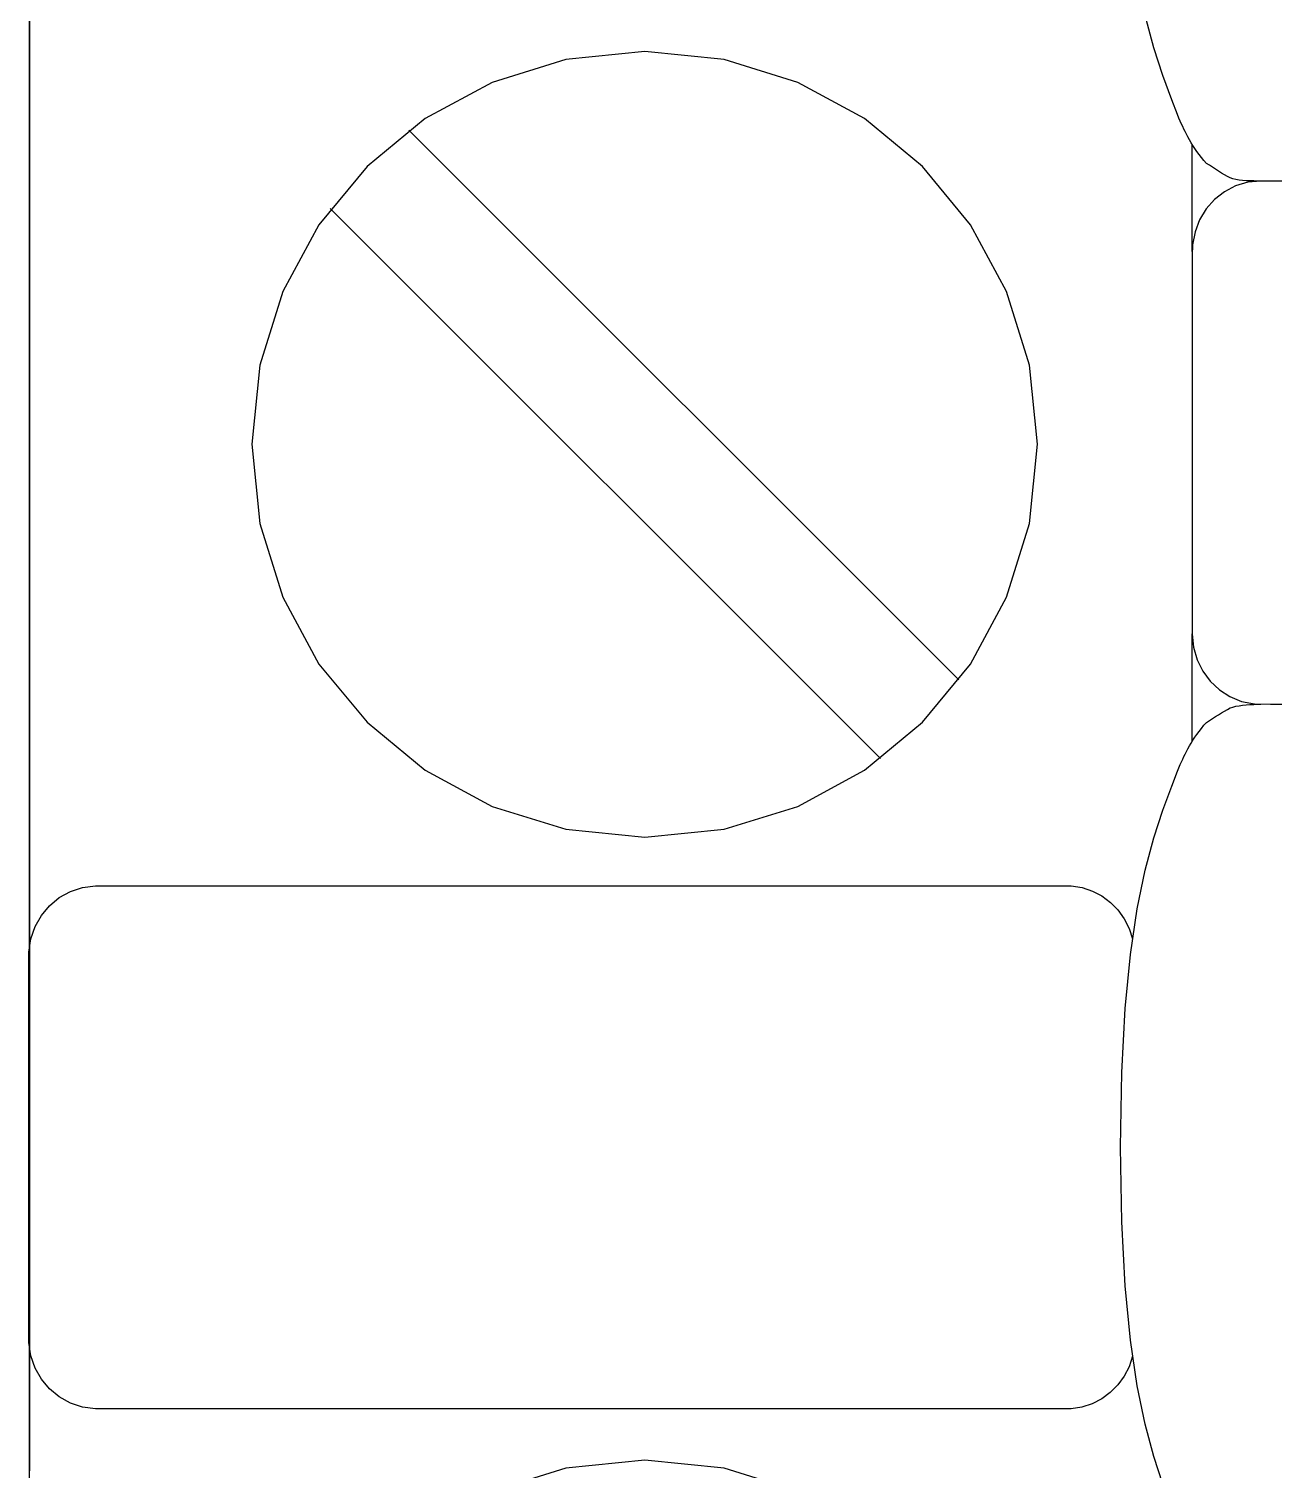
# Model space of a CAD drawing. Extents: x 1 to 47.7, y 0.2 to 35.
# Drawn here: x 36.708 to 37.238, y 12.398 to 13.012 of the extents above; entities that cross this region are included whole.
import ezdxf

# ---------------------------------------------------------------- set-up
doc = ezdxf.new("R2010")
doc.units = 0
doc.header["$MEASUREMENT"] = 0
for name, color, linetype in [('7_1__EMPTY_IO_BOARD_POSITI', 7, 'CONTINUOUS'), ('7_2___8__INDEPENDENT_INPUT', 7, 'CONTINUOUS'), ('7_3___8__OPTOISO_INDEPENDE', 7, 'CONTINUOUS'), ('7_4___24__OPTOISO_INDEPEND', 7, 'CONTINUOUS'), ('7_5___8__INDEPENDENT_INPUT', 7, 'CONTINUOUS'), ('7_6____8__INDEPENDENT_INPU', 7, 'CONTINUOUS'), ('7_7____8__OPTOISO_INDEPEND', 7, 'CONTINUOUS'), ('7_8____8__OPTOISO_INDEPEND', 7, 'CONTINUOUS')]:
    doc.layers.add(name, color=color, linetype=linetype)

msp = doc.modelspace()

# ---------------------------------------------------------------- linework, layer by layer
at = {"layer": '7_1__EMPTY_IO_BOARD_POSITI'}
msp.add_lwpolyline([(36.70819, 12.39747), (36.70819, 12.47495), (36.70819, 12.54958), (36.70819, 12.62121), (36.70819, 12.68969), (36.70819, 12.75486), (36.70819, 12.81657), (36.70819, 12.87467), (36.70819, 12.929), (36.70819, 12.97941), (36.70819, 13.02575)], dxfattribs=at)
at = {"layer": '7_2___8__INDEPENDENT_INPUT'}
for points in [[(36.70795, 13.02138), (36.70795, 12.98967), (36.70795, 12.95585), (36.70795, 12.91997), (36.70795, 12.88209), (36.70795, 12.84225), (36.70795, 12.75696), (36.70795, 12.66455), (36.70795, 12.56546), (36.70795, 12.46013), (36.70795, 12.34901)], [(37.23243, 12.94682), (37.23094, 12.94683), (37.22937, 12.94685), (37.22776, 12.9469), (37.22617, 12.94698), (37.22461, 12.9471), (37.22312, 12.94727), (37.22175, 12.9475), (37.22052, 12.94779), (37.21938, 12.94821), (37.21814, 12.94881), (37.21688, 12.94949), (37.21562, 12.95025), (37.21435, 12.95106), (37.21308, 12.95189), (37.21181, 12.95274), (37.21055, 12.95357), (37.2093, 12.95436), (37.20815, 12.95559), (37.20708, 12.9569), (37.20609, 12.95818), (37.20516, 12.95944), (37.20429, 12.96068), (37.20348, 12.96191), (37.20273, 12.96314), (37.20202, 12.96437), (37.20135, 12.96561), (37.20074, 12.96678), (37.20018, 12.96787), (37.19965, 12.96893), (37.19914, 12.96999), (37.19863, 12.9711), (37.1981, 12.9723), (37.19754, 12.97362), (37.19692, 12.97512), (37.19444, 12.98144), (37.19063, 12.99172), (37.18681, 13.00351), (37.18315, 13.01733)], [(37.1038, 12.7343), (36.86953, 12.96856)], [(37.20319, 12.91683), (37.20319, 12.96238)], [(37.24813, 12.94682), (37.23243, 12.94682), (37.22687, 12.94628), (37.22167, 12.94472), (37.21691, 12.94225), (37.2127, 12.93897), (37.20915, 12.93498), (37.20633, 12.93037), (37.20436, 12.92525), (37.20333, 12.91972), (37.20319, 12.91521), (37.20319, 12.90341), (37.20319, 12.88285), (37.20319, 12.85673), (37.20319, 12.82823), (37.20319, 12.80052), (37.20319, 12.77678), (37.20319, 12.76021), (37.20319, 12.75398), (37.20372, 12.74828), (37.20523, 12.74294), (37.20764, 12.73806), (37.21084, 12.73374), (37.21473, 12.73009), (37.21923, 12.7272), (37.22422, 12.72517), (37.22962, 12.72411), (37.23653, 12.72397), (37.26625, 12.72397)], [(37.07038, 12.70088), (36.83611, 12.93514)], [(37.20319, 12.70843), (37.20319, 12.75398)], [(37.19063, 12.39172), (37.18681, 12.40351), (37.18315, 12.41733), (37.17979, 12.4337), (37.1769, 12.45316), (37.17464, 12.47623), (37.17317, 12.50343), (37.17265, 12.5353), (37.17317, 12.56715), (37.17464, 12.59435), (37.1769, 12.61742), (37.17979, 12.63688), (37.18315, 12.65325), (37.18681, 12.66707), (37.19063, 12.67886), (37.19444, 12.68914), (37.19692, 12.69546), (37.19754, 12.69695), (37.1981, 12.69828), (37.19863, 12.69948), (37.19914, 12.70059), (37.19965, 12.70165), (37.20018, 12.70271), (37.20074, 12.7038), (37.20135, 12.70497), (37.20202, 12.70621), (37.20273, 12.70744), (37.20348, 12.70867), (37.20429, 12.7099), (37.20516, 12.71114), (37.20609, 12.7124), (37.20708, 12.71368), (37.20815, 12.71499), (37.2093, 12.71622), (37.21055, 12.71701), (37.21181, 12.71784), (37.21308, 12.71868), (37.21435, 12.71952), (37.21562, 12.72033), (37.21688, 12.72109), (37.21814, 12.72177), (37.21938, 12.72237), (37.22052, 12.72279), (37.22175, 12.7231), (37.22312, 12.72336), (37.22461, 12.72356), (37.22617, 12.72372), (37.22776, 12.72384), (37.22937, 12.72392), (37.23094, 12.72396), (37.23243, 12.72397)], [(37.17777, 12.44623), (37.17627, 12.4418), (37.17415, 12.43771), (37.17147, 12.43402), (37.16827, 12.43081), (37.16463, 12.42813), (37.1606, 12.42604), (37.15623, 12.42461), (37.15159, 12.42389), (37.1441, 12.42382), (37.11187, 12.42382), (37.05778, 12.42382), (36.99011, 12.42382), (36.91712, 12.42382), (36.84709, 12.42382), (36.78828, 12.42382), (36.74895, 12.42382), (36.7362, 12.42383), (36.73064, 12.42453), (36.72545, 12.42625), (36.72074, 12.42889), (36.71661, 12.43233), (36.71315, 12.43648), (36.71046, 12.44124), (36.70866, 12.44649), (36.70782, 12.45215), (36.70778, 12.45713), (36.70778, 12.47129), (36.70778, 12.49361), (36.70778, 12.52082), (36.70778, 12.54967), (36.70778, 12.57688), (36.70778, 12.5992), (36.70778, 12.61336), (36.70782, 12.61835), (36.70866, 12.624), (36.71046, 12.62925), (36.71315, 12.634), (36.71661, 12.63815), (36.72074, 12.6416), (36.72545, 12.64423), (36.73064, 12.64595), (36.7362, 12.64665), (36.74895, 12.64666), (36.78828, 12.64666), (36.84709, 12.64666), (36.91712, 12.64666), (36.99011, 12.64666), (37.05778, 12.64666), (37.11187, 12.64666), (37.1441, 12.64666), (37.15161, 12.64659), (37.15627, 12.64586), (37.16065, 12.64441), (37.16469, 12.6423), (37.16834, 12.63959), (37.17152, 12.63634), (37.1742, 12.63262), (37.1763, 12.62849), (37.17777, 12.62401)], [(37.0352, 12.38883), (37.00383, 12.39858), (36.97015, 12.40198), (36.93644, 12.39858), (36.90503, 12.38883)]]:
    msp.add_lwpolyline(points, dxfattribs=at)
msp.add_lwpolyline([(36.97015, 12.66729), (37.00383, 12.67069), (37.0352, 12.68045), (37.06358, 12.69588), (37.0883, 12.71632), (37.1087, 12.74109), (37.1241, 12.76954), (37.13383, 12.80097), (37.13722, 12.83472), (37.13383, 12.86842), (37.1241, 12.89981), (37.1087, 12.92822), (37.0883, 12.95298), (37.06358, 12.97341), (37.0352, 12.98883), (37.00383, 12.99858), (36.97015, 13.00198), (36.93644, 12.99858), (36.90503, 12.98883), (36.87658, 12.97341), (36.85179, 12.95298), (36.83133, 12.92822), (36.81587, 12.89981), (36.8061, 12.86842), (36.80269, 12.83472), (36.8061, 12.80097), (36.81587, 12.76954), (36.83133, 12.74109), (36.85179, 12.71632), (36.87658, 12.69588), (36.90503, 12.68045), (36.93644, 12.67069)], close=True, dxfattribs=at)
at = {"layer": '7_3___8__OPTOISO_INDEPENDE'}
for points in [[(36.70795, 13.02138), (36.70795, 12.98967), (36.70795, 12.95585), (36.70795, 12.91997), (36.70795, 12.88209), (36.70795, 12.84225), (36.70795, 12.75696), (36.70795, 12.66455), (36.70795, 12.56546), (36.70795, 12.46013), (36.70795, 12.34901)], [(37.23243, 12.94682), (37.23094, 12.94683), (37.22937, 12.94685), (37.22776, 12.9469), (37.22617, 12.94698), (37.22461, 12.9471), (37.22312, 12.94727), (37.22175, 12.9475), (37.22052, 12.94779), (37.21938, 12.94821), (37.21814, 12.94881), (37.21688, 12.94949), (37.21562, 12.95025), (37.21435, 12.95106), (37.21308, 12.95189), (37.21181, 12.95274), (37.21055, 12.95357), (37.2093, 12.95436), (37.20815, 12.95559), (37.20708, 12.9569), (37.20609, 12.95818), (37.20516, 12.95944), (37.20429, 12.96068), (37.20348, 12.96191), (37.20273, 12.96314), (37.20202, 12.96437), (37.20135, 12.96561), (37.20074, 12.96678), (37.20018, 12.96787), (37.19965, 12.96893), (37.19914, 12.96999), (37.19863, 12.9711), (37.1981, 12.9723), (37.19754, 12.97362), (37.19692, 12.97512), (37.19444, 12.98144), (37.19063, 12.99172), (37.18681, 13.00351), (37.18315, 13.01733)], [(37.1038, 12.7343), (36.86953, 12.96856)], [(37.20319, 12.91683), (37.20319, 12.96238)], [(37.24813, 12.94682), (37.23243, 12.94682), (37.22687, 12.94628), (37.22167, 12.94472), (37.21691, 12.94225), (37.2127, 12.93897), (37.20915, 12.93498), (37.20633, 12.93037), (37.20436, 12.92525), (37.20333, 12.91972), (37.20319, 12.91521), (37.20319, 12.90341), (37.20319, 12.88285), (37.20319, 12.85673), (37.20319, 12.82823), (37.20319, 12.80052), (37.20319, 12.77678), (37.20319, 12.76021), (37.20319, 12.75398), (37.20372, 12.74828), (37.20523, 12.74294), (37.20764, 12.73806), (37.21084, 12.73374), (37.21473, 12.73009), (37.21923, 12.7272), (37.22422, 12.72517), (37.22962, 12.72411), (37.23653, 12.72397), (37.26625, 12.72397)], [(37.07038, 12.70088), (36.83611, 12.93514)], [(37.20319, 12.70843), (37.20319, 12.75398)], [(37.19063, 12.39172), (37.18681, 12.40351), (37.18315, 12.41733), (37.17979, 12.4337), (37.1769, 12.45316), (37.17464, 12.47623), (37.17317, 12.50343), (37.17265, 12.5353), (37.17317, 12.56715), (37.17464, 12.59435), (37.1769, 12.61742), (37.17979, 12.63688), (37.18315, 12.65325), (37.18681, 12.66707), (37.19063, 12.67886), (37.19444, 12.68914), (37.19692, 12.69546), (37.19754, 12.69695), (37.1981, 12.69828), (37.19863, 12.69948), (37.19914, 12.70059), (37.19965, 12.70165), (37.20018, 12.70271), (37.20074, 12.7038), (37.20135, 12.70497), (37.20202, 12.70621), (37.20273, 12.70744), (37.20348, 12.70867), (37.20429, 12.7099), (37.20516, 12.71114), (37.20609, 12.7124), (37.20708, 12.71368), (37.20815, 12.71499), (37.2093, 12.71622), (37.21055, 12.71701), (37.21181, 12.71784), (37.21308, 12.71868), (37.21435, 12.71952), (37.21562, 12.72033), (37.21688, 12.72109), (37.21814, 12.72177), (37.21938, 12.72237), (37.22052, 12.72279), (37.22175, 12.7231), (37.22312, 12.72336), (37.22461, 12.72356), (37.22617, 12.72372), (37.22776, 12.72384), (37.22937, 12.72392), (37.23094, 12.72396), (37.23243, 12.72397)], [(37.17777, 12.44623), (37.17627, 12.4418), (37.17415, 12.43771), (37.17147, 12.43402), (37.16827, 12.43081), (37.16463, 12.42813), (37.1606, 12.42604), (37.15623, 12.42461), (37.15159, 12.42389), (37.1441, 12.42382), (37.11187, 12.42382), (37.05778, 12.42382), (36.99011, 12.42382), (36.91712, 12.42382), (36.84709, 12.42382), (36.78828, 12.42382), (36.74895, 12.42382), (36.7362, 12.42383), (36.73064, 12.42453), (36.72545, 12.42625), (36.72074, 12.42889), (36.71661, 12.43233), (36.71315, 12.43648), (36.71046, 12.44124), (36.70866, 12.44649), (36.70782, 12.45215), (36.70778, 12.45713), (36.70778, 12.47129), (36.70778, 12.49361), (36.70778, 12.52082), (36.70778, 12.54967), (36.70778, 12.57688), (36.70778, 12.5992), (36.70778, 12.61336), (36.70782, 12.61835), (36.70866, 12.624), (36.71046, 12.62925), (36.71315, 12.634), (36.71661, 12.63815), (36.72074, 12.6416), (36.72545, 12.64423), (36.73064, 12.64595), (36.7362, 12.64665), (36.74895, 12.64666), (36.78828, 12.64666), (36.84709, 12.64666), (36.91712, 12.64666), (36.99011, 12.64666), (37.05778, 12.64666), (37.11187, 12.64666), (37.1441, 12.64666), (37.15161, 12.64659), (37.15627, 12.64586), (37.16065, 12.64441), (37.16469, 12.6423), (37.16834, 12.63959), (37.17152, 12.63634), (37.1742, 12.63262), (37.1763, 12.62849), (37.17777, 12.62401)], [(37.0352, 12.38883), (37.00383, 12.39858), (36.97015, 12.40198), (36.93644, 12.39858), (36.90503, 12.38883)]]:
    msp.add_lwpolyline(points, dxfattribs=at)
msp.add_lwpolyline([(36.97015, 12.66729), (37.00383, 12.67069), (37.0352, 12.68045), (37.06358, 12.69588), (37.0883, 12.71632), (37.1087, 12.74109), (37.1241, 12.76954), (37.13383, 12.80097), (37.13722, 12.83472), (37.13383, 12.86842), (37.1241, 12.89981), (37.1087, 12.92822), (37.0883, 12.95298), (37.06358, 12.97341), (37.0352, 12.98883), (37.00383, 12.99858), (36.97015, 13.00198), (36.93644, 12.99858), (36.90503, 12.98883), (36.87658, 12.97341), (36.85179, 12.95298), (36.83133, 12.92822), (36.81587, 12.89981), (36.8061, 12.86842), (36.80269, 12.83472), (36.8061, 12.80097), (36.81587, 12.76954), (36.83133, 12.74109), (36.85179, 12.71632), (36.87658, 12.69588), (36.90503, 12.68045), (36.93644, 12.67069)], close=True, dxfattribs=at)
at = {"layer": '7_4___24__OPTOISO_INDEPEND'}
for points in [[(36.70795, 13.02138), (36.70795, 12.98967), (36.70795, 12.95585), (36.70795, 12.91997), (36.70795, 12.88209), (36.70795, 12.84225), (36.70795, 12.75696), (36.70795, 12.66455), (36.70795, 12.56546), (36.70795, 12.46013), (36.70795, 12.34901)], [(37.23243, 12.94682), (37.23094, 12.94683), (37.22937, 12.94685), (37.22776, 12.9469), (37.22617, 12.94698), (37.22461, 12.9471), (37.22312, 12.94727), (37.22175, 12.9475), (37.22052, 12.94779), (37.21938, 12.94821), (37.21814, 12.94881), (37.21688, 12.94949), (37.21562, 12.95025), (37.21435, 12.95106), (37.21308, 12.95189), (37.21181, 12.95274), (37.21055, 12.95357), (37.2093, 12.95436), (37.20815, 12.95559), (37.20708, 12.9569), (37.20609, 12.95818), (37.20516, 12.95944), (37.20429, 12.96068), (37.20348, 12.96191), (37.20273, 12.96314), (37.20202, 12.96437), (37.20135, 12.96561), (37.20074, 12.96678), (37.20018, 12.96787), (37.19965, 12.96893), (37.19914, 12.96999), (37.19863, 12.9711), (37.1981, 12.9723), (37.19754, 12.97362), (37.19692, 12.97512), (37.19444, 12.98144), (37.19063, 12.99172), (37.18681, 13.00351), (37.18315, 13.01733)], [(37.1038, 12.7343), (36.86953, 12.96856)], [(37.20319, 12.91683), (37.20319, 12.96238)], [(37.24813, 12.94682), (37.23243, 12.94682), (37.22687, 12.94628), (37.22167, 12.94472), (37.21691, 12.94225), (37.2127, 12.93897), (37.20915, 12.93498), (37.20633, 12.93037), (37.20436, 12.92525), (37.20333, 12.91972), (37.20319, 12.91521), (37.20319, 12.90341), (37.20319, 12.88285), (37.20319, 12.85673), (37.20319, 12.82823), (37.20319, 12.80052), (37.20319, 12.77678), (37.20319, 12.76021), (37.20319, 12.75398), (37.20372, 12.74828), (37.20523, 12.74294), (37.20764, 12.73806), (37.21084, 12.73374), (37.21473, 12.73009), (37.21923, 12.7272), (37.22422, 12.72517), (37.22962, 12.72411), (37.23653, 12.72397), (37.26625, 12.72397)], [(37.07038, 12.70088), (36.83611, 12.93514)], [(37.20319, 12.70843), (37.20319, 12.75398)], [(37.19063, 12.39172), (37.18681, 12.40351), (37.18315, 12.41733), (37.17979, 12.4337), (37.1769, 12.45316), (37.17464, 12.47623), (37.17317, 12.50343), (37.17265, 12.5353), (37.17317, 12.56715), (37.17464, 12.59435), (37.1769, 12.61742), (37.17979, 12.63688), (37.18315, 12.65325), (37.18681, 12.66707), (37.19063, 12.67886), (37.19444, 12.68914), (37.19692, 12.69546), (37.19754, 12.69695), (37.1981, 12.69828), (37.19863, 12.69948), (37.19914, 12.70059), (37.19965, 12.70165), (37.20018, 12.70271), (37.20074, 12.7038), (37.20135, 12.70497), (37.20202, 12.70621), (37.20273, 12.70744), (37.20348, 12.70867), (37.20429, 12.7099), (37.20516, 12.71114), (37.20609, 12.7124), (37.20708, 12.71368), (37.20815, 12.71499), (37.2093, 12.71622), (37.21055, 12.71701), (37.21181, 12.71784), (37.21308, 12.71868), (37.21435, 12.71952), (37.21562, 12.72033), (37.21688, 12.72109), (37.21814, 12.72177), (37.21938, 12.72237), (37.22052, 12.72279), (37.22175, 12.7231), (37.22312, 12.72336), (37.22461, 12.72356), (37.22617, 12.72372), (37.22776, 12.72384), (37.22937, 12.72392), (37.23094, 12.72396), (37.23243, 12.72397)], [(37.17777, 12.44623), (37.17627, 12.4418), (37.17415, 12.43771), (37.17147, 12.43402), (37.16827, 12.43081), (37.16463, 12.42813), (37.1606, 12.42604), (37.15623, 12.42461), (37.15159, 12.42389), (37.1441, 12.42382), (37.11187, 12.42382), (37.05778, 12.42382), (36.99011, 12.42382), (36.91712, 12.42382), (36.84709, 12.42382), (36.78828, 12.42382), (36.74895, 12.42382), (36.7362, 12.42383), (36.73064, 12.42453), (36.72545, 12.42625), (36.72074, 12.42889), (36.71661, 12.43233), (36.71315, 12.43648), (36.71046, 12.44124), (36.70866, 12.44649), (36.70782, 12.45215), (36.70778, 12.45713), (36.70778, 12.47129), (36.70778, 12.49361), (36.70778, 12.52082), (36.70778, 12.54967), (36.70778, 12.57688), (36.70778, 12.5992), (36.70778, 12.61336), (36.70782, 12.61835), (36.70866, 12.624), (36.71046, 12.62925), (36.71315, 12.634), (36.71661, 12.63815), (36.72074, 12.6416), (36.72545, 12.64423), (36.73064, 12.64595), (36.7362, 12.64665), (36.74895, 12.64666), (36.78828, 12.64666), (36.84709, 12.64666), (36.91712, 12.64666), (36.99011, 12.64666), (37.05778, 12.64666), (37.11187, 12.64666), (37.1441, 12.64666), (37.15161, 12.64659), (37.15627, 12.64586), (37.16065, 12.64441), (37.16469, 12.6423), (37.16834, 12.63959), (37.17152, 12.63634), (37.1742, 12.63262), (37.1763, 12.62849), (37.17777, 12.62401)], [(37.0352, 12.38883), (37.00383, 12.39858), (36.97015, 12.40198), (36.93644, 12.39858), (36.90503, 12.38883)]]:
    msp.add_lwpolyline(points, dxfattribs=at)
msp.add_lwpolyline([(36.97015, 12.66729), (37.00383, 12.67069), (37.0352, 12.68045), (37.06358, 12.69588), (37.0883, 12.71632), (37.1087, 12.74109), (37.1241, 12.76954), (37.13383, 12.80097), (37.13722, 12.83472), (37.13383, 12.86842), (37.1241, 12.89981), (37.1087, 12.92822), (37.0883, 12.95298), (37.06358, 12.97341), (37.0352, 12.98883), (37.00383, 12.99858), (36.97015, 13.00198), (36.93644, 12.99858), (36.90503, 12.98883), (36.87658, 12.97341), (36.85179, 12.95298), (36.83133, 12.92822), (36.81587, 12.89981), (36.8061, 12.86842), (36.80269, 12.83472), (36.8061, 12.80097), (36.81587, 12.76954), (36.83133, 12.74109), (36.85179, 12.71632), (36.87658, 12.69588), (36.90503, 12.68045), (36.93644, 12.67069)], close=True, dxfattribs=at)
at = {"layer": '7_5___8__INDEPENDENT_INPUT'}
for points in [[(36.70795, 13.02138), (36.70795, 12.98967), (36.70795, 12.95585), (36.70795, 12.91997), (36.70795, 12.88209), (36.70795, 12.84225), (36.70795, 12.75696), (36.70795, 12.66455), (36.70795, 12.56546), (36.70795, 12.46013), (36.70795, 12.34901)], [(37.23243, 12.94682), (37.23094, 12.94683), (37.22937, 12.94685), (37.22776, 12.9469), (37.22617, 12.94698), (37.22461, 12.9471), (37.22312, 12.94727), (37.22175, 12.9475), (37.22052, 12.94779), (37.21938, 12.94821), (37.21814, 12.94881), (37.21688, 12.94949), (37.21562, 12.95025), (37.21435, 12.95106), (37.21308, 12.95189), (37.21181, 12.95274), (37.21055, 12.95357), (37.2093, 12.95436), (37.20815, 12.95559), (37.20708, 12.9569), (37.20609, 12.95818), (37.20516, 12.95944), (37.20429, 12.96068), (37.20348, 12.96191), (37.20273, 12.96314), (37.20202, 12.96437), (37.20135, 12.96561), (37.20074, 12.96678), (37.20018, 12.96787), (37.19965, 12.96893), (37.19914, 12.96999), (37.19863, 12.9711), (37.1981, 12.9723), (37.19754, 12.97362), (37.19692, 12.97512), (37.19444, 12.98144), (37.19063, 12.99172), (37.18681, 13.00351), (37.18315, 13.01733)], [(37.1038, 12.7343), (36.86953, 12.96856)], [(37.20319, 12.91683), (37.20319, 12.96238)], [(37.24813, 12.94682), (37.23243, 12.94682), (37.22687, 12.94628), (37.22167, 12.94472), (37.21691, 12.94225), (37.2127, 12.93897), (37.20915, 12.93498), (37.20633, 12.93037), (37.20436, 12.92525), (37.20333, 12.91972), (37.20319, 12.91521), (37.20319, 12.90341), (37.20319, 12.88285), (37.20319, 12.85673), (37.20319, 12.82823), (37.20319, 12.80052), (37.20319, 12.77678), (37.20319, 12.76021), (37.20319, 12.75398), (37.20372, 12.74828), (37.20523, 12.74294), (37.20764, 12.73806), (37.21084, 12.73374), (37.21473, 12.73009), (37.21923, 12.7272), (37.22422, 12.72517), (37.22962, 12.72411), (37.23653, 12.72397), (37.26625, 12.72397)], [(37.07038, 12.70088), (36.83611, 12.93514)], [(37.20319, 12.70843), (37.20319, 12.75398)], [(37.19063, 12.39172), (37.18681, 12.40351), (37.18315, 12.41733), (37.17979, 12.4337), (37.1769, 12.45316), (37.17464, 12.47623), (37.17317, 12.50343), (37.17265, 12.5353), (37.17317, 12.56715), (37.17464, 12.59435), (37.1769, 12.61742), (37.17979, 12.63688), (37.18315, 12.65325), (37.18681, 12.66707), (37.19063, 12.67886), (37.19444, 12.68914), (37.19692, 12.69546), (37.19754, 12.69695), (37.1981, 12.69828), (37.19863, 12.69948), (37.19914, 12.70059), (37.19965, 12.70165), (37.20018, 12.70271), (37.20074, 12.7038), (37.20135, 12.70497), (37.20202, 12.70621), (37.20273, 12.70744), (37.20348, 12.70867), (37.20429, 12.7099), (37.20516, 12.71114), (37.20609, 12.7124), (37.20708, 12.71368), (37.20815, 12.71499), (37.2093, 12.71622), (37.21055, 12.71701), (37.21181, 12.71784), (37.21308, 12.71868), (37.21435, 12.71952), (37.21562, 12.72033), (37.21688, 12.72109), (37.21814, 12.72177), (37.21938, 12.72237), (37.22052, 12.72279), (37.22175, 12.7231), (37.22312, 12.72336), (37.22461, 12.72356), (37.22617, 12.72372), (37.22776, 12.72384), (37.22937, 12.72392), (37.23094, 12.72396), (37.23243, 12.72397)], [(37.17777, 12.44623), (37.17627, 12.4418), (37.17415, 12.43771), (37.17147, 12.43402), (37.16827, 12.43081), (37.16463, 12.42813), (37.1606, 12.42604), (37.15623, 12.42461), (37.15159, 12.42389), (37.1441, 12.42382), (37.11187, 12.42382), (37.05778, 12.42382), (36.99011, 12.42382), (36.91712, 12.42382), (36.84709, 12.42382), (36.78828, 12.42382), (36.74895, 12.42382), (36.7362, 12.42383), (36.73064, 12.42453), (36.72545, 12.42625), (36.72074, 12.42889), (36.71661, 12.43233), (36.71315, 12.43648), (36.71046, 12.44124), (36.70866, 12.44649), (36.70782, 12.45215), (36.70778, 12.45713), (36.70778, 12.47129), (36.70778, 12.49361), (36.70778, 12.52082), (36.70778, 12.54967), (36.70778, 12.57688), (36.70778, 12.5992), (36.70778, 12.61336), (36.70782, 12.61835), (36.70866, 12.624), (36.71046, 12.62925), (36.71315, 12.634), (36.71661, 12.63815), (36.72074, 12.6416), (36.72545, 12.64423), (36.73064, 12.64595), (36.7362, 12.64665), (36.74895, 12.64666), (36.78828, 12.64666), (36.84709, 12.64666), (36.91712, 12.64666), (36.99011, 12.64666), (37.05778, 12.64666), (37.11187, 12.64666), (37.1441, 12.64666), (37.15161, 12.64659), (37.15627, 12.64586), (37.16065, 12.64441), (37.16469, 12.6423), (37.16834, 12.63959), (37.17152, 12.63634), (37.1742, 12.63262), (37.1763, 12.62849), (37.17777, 12.62401)], [(37.0352, 12.38883), (37.00383, 12.39858), (36.97015, 12.40198), (36.93644, 12.39858), (36.90503, 12.38883)]]:
    msp.add_lwpolyline(points, dxfattribs=at)
msp.add_lwpolyline([(36.97015, 12.66729), (37.00383, 12.67069), (37.0352, 12.68045), (37.06358, 12.69588), (37.0883, 12.71632), (37.1087, 12.74109), (37.1241, 12.76954), (37.13383, 12.80097), (37.13722, 12.83472), (37.13383, 12.86842), (37.1241, 12.89981), (37.1087, 12.92822), (37.0883, 12.95298), (37.06358, 12.97341), (37.0352, 12.98883), (37.00383, 12.99858), (36.97015, 13.00198), (36.93644, 12.99858), (36.90503, 12.98883), (36.87658, 12.97341), (36.85179, 12.95298), (36.83133, 12.92822), (36.81587, 12.89981), (36.8061, 12.86842), (36.80269, 12.83472), (36.8061, 12.80097), (36.81587, 12.76954), (36.83133, 12.74109), (36.85179, 12.71632), (36.87658, 12.69588), (36.90503, 12.68045), (36.93644, 12.67069)], close=True, dxfattribs=at)
at = {"layer": '7_6____8__INDEPENDENT_INPU'}
for points in [[(36.70795, 13.02138), (36.70795, 12.98967), (36.70795, 12.95585), (36.70795, 12.91997), (36.70795, 12.88209), (36.70795, 12.84225), (36.70795, 12.75696), (36.70795, 12.66455), (36.70795, 12.56546), (36.70795, 12.46013), (36.70795, 12.34901)], [(37.23243, 12.94682), (37.23094, 12.94683), (37.22937, 12.94685), (37.22776, 12.9469), (37.22617, 12.94698), (37.22461, 12.9471), (37.22312, 12.94727), (37.22175, 12.9475), (37.22052, 12.94779), (37.21938, 12.94821), (37.21814, 12.94881), (37.21688, 12.94949), (37.21562, 12.95025), (37.21435, 12.95106), (37.21308, 12.95189), (37.21181, 12.95274), (37.21055, 12.95357), (37.2093, 12.95436), (37.20815, 12.95559), (37.20708, 12.9569), (37.20609, 12.95818), (37.20516, 12.95944), (37.20429, 12.96068), (37.20348, 12.96191), (37.20273, 12.96314), (37.20202, 12.96437), (37.20135, 12.96561), (37.20074, 12.96678), (37.20018, 12.96787), (37.19965, 12.96893), (37.19914, 12.96999), (37.19863, 12.9711), (37.1981, 12.9723), (37.19754, 12.97362), (37.19692, 12.97512), (37.19444, 12.98144), (37.19063, 12.99172), (37.18681, 13.00351), (37.18315, 13.01733)], [(37.1038, 12.7343), (36.86953, 12.96856)], [(37.20319, 12.91683), (37.20319, 12.96238)], [(37.24813, 12.94682), (37.23243, 12.94682), (37.22687, 12.94628), (37.22167, 12.94472), (37.21691, 12.94225), (37.2127, 12.93897), (37.20915, 12.93498), (37.20633, 12.93037), (37.20436, 12.92525), (37.20333, 12.91972), (37.20319, 12.91521), (37.20319, 12.90341), (37.20319, 12.88285), (37.20319, 12.85673), (37.20319, 12.82823), (37.20319, 12.80052), (37.20319, 12.77678), (37.20319, 12.76021), (37.20319, 12.75398), (37.20372, 12.74828), (37.20523, 12.74294), (37.20764, 12.73806), (37.21084, 12.73374), (37.21473, 12.73009), (37.21923, 12.7272), (37.22422, 12.72517), (37.22962, 12.72411), (37.23653, 12.72397), (37.26625, 12.72397)], [(37.07038, 12.70088), (36.83611, 12.93514)], [(37.20319, 12.70843), (37.20319, 12.75398)], [(37.19063, 12.39172), (37.18681, 12.40351), (37.18315, 12.41733), (37.17979, 12.4337), (37.1769, 12.45316), (37.17464, 12.47623), (37.17317, 12.50343), (37.17265, 12.5353), (37.17317, 12.56715), (37.17464, 12.59435), (37.1769, 12.61742), (37.17979, 12.63688), (37.18315, 12.65325), (37.18681, 12.66707), (37.19063, 12.67886), (37.19444, 12.68914), (37.19692, 12.69546), (37.19754, 12.69695), (37.1981, 12.69828), (37.19863, 12.69948), (37.19914, 12.70059), (37.19965, 12.70165), (37.20018, 12.70271), (37.20074, 12.7038), (37.20135, 12.70497), (37.20202, 12.70621), (37.20273, 12.70744), (37.20348, 12.70867), (37.20429, 12.7099), (37.20516, 12.71114), (37.20609, 12.7124), (37.20708, 12.71368), (37.20815, 12.71499), (37.2093, 12.71622), (37.21055, 12.71701), (37.21181, 12.71784), (37.21308, 12.71868), (37.21435, 12.71952), (37.21562, 12.72033), (37.21688, 12.72109), (37.21814, 12.72177), (37.21938, 12.72237), (37.22052, 12.72279), (37.22175, 12.7231), (37.22312, 12.72336), (37.22461, 12.72356), (37.22617, 12.72372), (37.22776, 12.72384), (37.22937, 12.72392), (37.23094, 12.72396), (37.23243, 12.72397)], [(37.17777, 12.44623), (37.17627, 12.4418), (37.17415, 12.43771), (37.17147, 12.43402), (37.16827, 12.43081), (37.16463, 12.42813), (37.1606, 12.42604), (37.15623, 12.42461), (37.15159, 12.42389), (37.1441, 12.42382), (37.11187, 12.42382), (37.05778, 12.42382), (36.99011, 12.42382), (36.91712, 12.42382), (36.84709, 12.42382), (36.78828, 12.42382), (36.74895, 12.42382), (36.7362, 12.42383), (36.73064, 12.42453), (36.72545, 12.42625), (36.72074, 12.42889), (36.71661, 12.43233), (36.71315, 12.43648), (36.71046, 12.44124), (36.70866, 12.44649), (36.70782, 12.45215), (36.70778, 12.45713), (36.70778, 12.47129), (36.70778, 12.49361), (36.70778, 12.52082), (36.70778, 12.54967), (36.70778, 12.57688), (36.70778, 12.5992), (36.70778, 12.61336), (36.70782, 12.61835), (36.70866, 12.624), (36.71046, 12.62925), (36.71315, 12.634), (36.71661, 12.63815), (36.72074, 12.6416), (36.72545, 12.64423), (36.73064, 12.64595), (36.7362, 12.64665), (36.74895, 12.64666), (36.78828, 12.64666), (36.84709, 12.64666), (36.91712, 12.64666), (36.99011, 12.64666), (37.05778, 12.64666), (37.11187, 12.64666), (37.1441, 12.64666), (37.15161, 12.64659), (37.15627, 12.64586), (37.16065, 12.64441), (37.16469, 12.6423), (37.16834, 12.63959), (37.17152, 12.63634), (37.1742, 12.63262), (37.1763, 12.62849), (37.17777, 12.62401)], [(37.0352, 12.38883), (37.00383, 12.39858), (36.97015, 12.40198), (36.93644, 12.39858), (36.90503, 12.38883)]]:
    msp.add_lwpolyline(points, dxfattribs=at)
msp.add_lwpolyline([(36.97015, 12.66729), (37.00383, 12.67069), (37.0352, 12.68045), (37.06358, 12.69588), (37.0883, 12.71632), (37.1087, 12.74109), (37.1241, 12.76954), (37.13383, 12.80097), (37.13722, 12.83472), (37.13383, 12.86842), (37.1241, 12.89981), (37.1087, 12.92822), (37.0883, 12.95298), (37.06358, 12.97341), (37.0352, 12.98883), (37.00383, 12.99858), (36.97015, 13.00198), (36.93644, 12.99858), (36.90503, 12.98883), (36.87658, 12.97341), (36.85179, 12.95298), (36.83133, 12.92822), (36.81587, 12.89981), (36.8061, 12.86842), (36.80269, 12.83472), (36.8061, 12.80097), (36.81587, 12.76954), (36.83133, 12.74109), (36.85179, 12.71632), (36.87658, 12.69588), (36.90503, 12.68045), (36.93644, 12.67069)], close=True, dxfattribs=at)
at = {"layer": '7_7____8__OPTOISO_INDEPEND'}
for points in [[(36.70795, 13.02138), (36.70795, 12.98967), (36.70795, 12.95585), (36.70795, 12.91997), (36.70795, 12.88209), (36.70795, 12.84225), (36.70795, 12.75696), (36.70795, 12.66455), (36.70795, 12.56546), (36.70795, 12.46013), (36.70795, 12.34901)], [(37.23243, 12.94682), (37.23094, 12.94683), (37.22937, 12.94685), (37.22776, 12.9469), (37.22617, 12.94698), (37.22461, 12.9471), (37.22312, 12.94727), (37.22175, 12.9475), (37.22052, 12.94779), (37.21938, 12.94821), (37.21814, 12.94881), (37.21688, 12.94949), (37.21562, 12.95025), (37.21435, 12.95106), (37.21308, 12.95189), (37.21181, 12.95274), (37.21055, 12.95357), (37.2093, 12.95436), (37.20815, 12.95559), (37.20708, 12.9569), (37.20609, 12.95818), (37.20516, 12.95944), (37.20429, 12.96068), (37.20348, 12.96191), (37.20273, 12.96314), (37.20202, 12.96437), (37.20135, 12.96561), (37.20074, 12.96678), (37.20018, 12.96787), (37.19965, 12.96893), (37.19914, 12.96999), (37.19863, 12.9711), (37.1981, 12.9723), (37.19754, 12.97362), (37.19692, 12.97512), (37.19444, 12.98144), (37.19063, 12.99172), (37.18681, 13.00351), (37.18315, 13.01733)], [(37.1038, 12.7343), (36.86953, 12.96856)], [(37.20319, 12.91683), (37.20319, 12.96238)], [(37.24813, 12.94682), (37.23243, 12.94682), (37.22687, 12.94628), (37.22167, 12.94472), (37.21691, 12.94225), (37.2127, 12.93897), (37.20915, 12.93498), (37.20633, 12.93037), (37.20436, 12.92525), (37.20333, 12.91972), (37.20319, 12.91521), (37.20319, 12.90341), (37.20319, 12.88285), (37.20319, 12.85673), (37.20319, 12.82823), (37.20319, 12.80052), (37.20319, 12.77678), (37.20319, 12.76021), (37.20319, 12.75398), (37.20372, 12.74828), (37.20523, 12.74294), (37.20764, 12.73806), (37.21084, 12.73374), (37.21473, 12.73009), (37.21923, 12.7272), (37.22422, 12.72517), (37.22962, 12.72411), (37.23653, 12.72397), (37.26625, 12.72397)], [(37.07038, 12.70088), (36.83611, 12.93514)], [(37.20319, 12.70843), (37.20319, 12.75398)], [(37.19063, 12.39172), (37.18681, 12.40351), (37.18315, 12.41733), (37.17979, 12.4337), (37.1769, 12.45316), (37.17464, 12.47623), (37.17317, 12.50343), (37.17265, 12.5353), (37.17317, 12.56715), (37.17464, 12.59435), (37.1769, 12.61742), (37.17979, 12.63688), (37.18315, 12.65325), (37.18681, 12.66707), (37.19063, 12.67886), (37.19444, 12.68914), (37.19692, 12.69546), (37.19754, 12.69695), (37.1981, 12.69828), (37.19863, 12.69948), (37.19914, 12.70059), (37.19965, 12.70165), (37.20018, 12.70271), (37.20074, 12.7038), (37.20135, 12.70497), (37.20202, 12.70621), (37.20273, 12.70744), (37.20348, 12.70867), (37.20429, 12.7099), (37.20516, 12.71114), (37.20609, 12.7124), (37.20708, 12.71368), (37.20815, 12.71499), (37.2093, 12.71622), (37.21055, 12.71701), (37.21181, 12.71784), (37.21308, 12.71868), (37.21435, 12.71952), (37.21562, 12.72033), (37.21688, 12.72109), (37.21814, 12.72177), (37.21938, 12.72237), (37.22052, 12.72279), (37.22175, 12.7231), (37.22312, 12.72336), (37.22461, 12.72356), (37.22617, 12.72372), (37.22776, 12.72384), (37.22937, 12.72392), (37.23094, 12.72396), (37.23243, 12.72397)], [(37.17777, 12.44623), (37.17627, 12.4418), (37.17415, 12.43771), (37.17147, 12.43402), (37.16827, 12.43081), (37.16463, 12.42813), (37.1606, 12.42604), (37.15623, 12.42461), (37.15159, 12.42389), (37.1441, 12.42382), (37.11187, 12.42382), (37.05778, 12.42382), (36.99011, 12.42382), (36.91712, 12.42382), (36.84709, 12.42382), (36.78828, 12.42382), (36.74895, 12.42382), (36.7362, 12.42383), (36.73064, 12.42453), (36.72545, 12.42625), (36.72074, 12.42889), (36.71661, 12.43233), (36.71315, 12.43648), (36.71046, 12.44124), (36.70866, 12.44649), (36.70782, 12.45215), (36.70778, 12.45713), (36.70778, 12.47129), (36.70778, 12.49361), (36.70778, 12.52082), (36.70778, 12.54967), (36.70778, 12.57688), (36.70778, 12.5992), (36.70778, 12.61336), (36.70782, 12.61835), (36.70866, 12.624), (36.71046, 12.62925), (36.71315, 12.634), (36.71661, 12.63815), (36.72074, 12.6416), (36.72545, 12.64423), (36.73064, 12.64595), (36.7362, 12.64665), (36.74895, 12.64666), (36.78828, 12.64666), (36.84709, 12.64666), (36.91712, 12.64666), (36.99011, 12.64666), (37.05778, 12.64666), (37.11187, 12.64666), (37.1441, 12.64666), (37.15161, 12.64659), (37.15627, 12.64586), (37.16065, 12.64441), (37.16469, 12.6423), (37.16834, 12.63959), (37.17152, 12.63634), (37.1742, 12.63262), (37.1763, 12.62849), (37.17777, 12.62401)], [(37.0352, 12.38883), (37.00383, 12.39858), (36.97015, 12.40198), (36.93644, 12.39858), (36.90503, 12.38883)]]:
    msp.add_lwpolyline(points, dxfattribs=at)
msp.add_lwpolyline([(36.97015, 12.66729), (37.00383, 12.67069), (37.0352, 12.68045), (37.06358, 12.69588), (37.0883, 12.71632), (37.1087, 12.74109), (37.1241, 12.76954), (37.13383, 12.80097), (37.13722, 12.83472), (37.13383, 12.86842), (37.1241, 12.89981), (37.1087, 12.92822), (37.0883, 12.95298), (37.06358, 12.97341), (37.0352, 12.98883), (37.00383, 12.99858), (36.97015, 13.00198), (36.93644, 12.99858), (36.90503, 12.98883), (36.87658, 12.97341), (36.85179, 12.95298), (36.83133, 12.92822), (36.81587, 12.89981), (36.8061, 12.86842), (36.80269, 12.83472), (36.8061, 12.80097), (36.81587, 12.76954), (36.83133, 12.74109), (36.85179, 12.71632), (36.87658, 12.69588), (36.90503, 12.68045), (36.93644, 12.67069)], close=True, dxfattribs=at)
at = {"layer": '7_8____8__OPTOISO_INDEPEND'}
for points in [[(36.70795, 13.02138), (36.70795, 12.98967), (36.70795, 12.95585), (36.70795, 12.91997), (36.70795, 12.88209), (36.70795, 12.84225), (36.70795, 12.75696), (36.70795, 12.66455), (36.70795, 12.56546), (36.70795, 12.46013), (36.70795, 12.34901)], [(37.23243, 12.94682), (37.23094, 12.94683), (37.22937, 12.94685), (37.22776, 12.9469), (37.22617, 12.94698), (37.22461, 12.9471), (37.22312, 12.94727), (37.22175, 12.9475), (37.22052, 12.94779), (37.21938, 12.94821), (37.21814, 12.94881), (37.21688, 12.94949), (37.21562, 12.95025), (37.21435, 12.95106), (37.21308, 12.95189), (37.21181, 12.95274), (37.21055, 12.95357), (37.2093, 12.95436), (37.20815, 12.95559), (37.20708, 12.9569), (37.20609, 12.95818), (37.20516, 12.95944), (37.20429, 12.96068), (37.20348, 12.96191), (37.20273, 12.96314), (37.20202, 12.96437), (37.20135, 12.96561), (37.20074, 12.96678), (37.20018, 12.96787), (37.19965, 12.96893), (37.19914, 12.96999), (37.19863, 12.9711), (37.1981, 12.9723), (37.19754, 12.97362), (37.19692, 12.97512), (37.19444, 12.98144), (37.19063, 12.99172), (37.18681, 13.00351), (37.18315, 13.01733)], [(37.1038, 12.7343), (36.86953, 12.96856)], [(37.20319, 12.91683), (37.20319, 12.96238)], [(37.24813, 12.94682), (37.23243, 12.94682), (37.22687, 12.94628), (37.22167, 12.94472), (37.21691, 12.94225), (37.2127, 12.93897), (37.20915, 12.93498), (37.20633, 12.93037), (37.20436, 12.92525), (37.20333, 12.91972), (37.20319, 12.91521), (37.20319, 12.90341), (37.20319, 12.88285), (37.20319, 12.85673), (37.20319, 12.82823), (37.20319, 12.80052), (37.20319, 12.77678), (37.20319, 12.76021), (37.20319, 12.75398), (37.20372, 12.74828), (37.20523, 12.74294), (37.20764, 12.73806), (37.21084, 12.73374), (37.21473, 12.73009), (37.21923, 12.7272), (37.22422, 12.72517), (37.22962, 12.72411), (37.23653, 12.72397), (37.26625, 12.72397)], [(37.07038, 12.70088), (36.83611, 12.93514)], [(37.20319, 12.70843), (37.20319, 12.75398)], [(37.19063, 12.39172), (37.18681, 12.40351), (37.18315, 12.41733), (37.17979, 12.4337), (37.1769, 12.45316), (37.17464, 12.47623), (37.17317, 12.50343), (37.17265, 12.5353), (37.17317, 12.56715), (37.17464, 12.59435), (37.1769, 12.61742), (37.17979, 12.63688), (37.18315, 12.65325), (37.18681, 12.66707), (37.19063, 12.67886), (37.19444, 12.68914), (37.19692, 12.69546), (37.19754, 12.69695), (37.1981, 12.69828), (37.19863, 12.69948), (37.19914, 12.70059), (37.19965, 12.70165), (37.20018, 12.70271), (37.20074, 12.7038), (37.20135, 12.70497), (37.20202, 12.70621), (37.20273, 12.70744), (37.20348, 12.70867), (37.20429, 12.7099), (37.20516, 12.71114), (37.20609, 12.7124), (37.20708, 12.71368), (37.20815, 12.71499), (37.2093, 12.71622), (37.21055, 12.71701), (37.21181, 12.71784), (37.21308, 12.71868), (37.21435, 12.71952), (37.21562, 12.72033), (37.21688, 12.72109), (37.21814, 12.72177), (37.21938, 12.72237), (37.22052, 12.72279), (37.22175, 12.7231), (37.22312, 12.72336), (37.22461, 12.72356), (37.22617, 12.72372), (37.22776, 12.72384), (37.22937, 12.72392), (37.23094, 12.72396), (37.23243, 12.72397)], [(37.17777, 12.44623), (37.17627, 12.4418), (37.17415, 12.43771), (37.17147, 12.43402), (37.16827, 12.43081), (37.16463, 12.42813), (37.1606, 12.42604), (37.15623, 12.42461), (37.15159, 12.42389), (37.1441, 12.42382), (37.11187, 12.42382), (37.05778, 12.42382), (36.99011, 12.42382), (36.91712, 12.42382), (36.84709, 12.42382), (36.78828, 12.42382), (36.74895, 12.42382), (36.7362, 12.42383), (36.73064, 12.42453), (36.72545, 12.42625), (36.72074, 12.42889), (36.71661, 12.43233), (36.71315, 12.43648), (36.71046, 12.44124), (36.70866, 12.44649), (36.70782, 12.45215), (36.70778, 12.45713), (36.70778, 12.47129), (36.70778, 12.49361), (36.70778, 12.52082), (36.70778, 12.54967), (36.70778, 12.57688), (36.70778, 12.5992), (36.70778, 12.61336), (36.70782, 12.61835), (36.70866, 12.624), (36.71046, 12.62925), (36.71315, 12.634), (36.71661, 12.63815), (36.72074, 12.6416), (36.72545, 12.64423), (36.73064, 12.64595), (36.7362, 12.64665), (36.74895, 12.64666), (36.78828, 12.64666), (36.84709, 12.64666), (36.91712, 12.64666), (36.99011, 12.64666), (37.05778, 12.64666), (37.11187, 12.64666), (37.1441, 12.64666), (37.15161, 12.64659), (37.15627, 12.64586), (37.16065, 12.64441), (37.16469, 12.6423), (37.16834, 12.63959), (37.17152, 12.63634), (37.1742, 12.63262), (37.1763, 12.62849), (37.17777, 12.62401)], [(37.0352, 12.38883), (37.00383, 12.39858), (36.97015, 12.40198), (36.93644, 12.39858), (36.90503, 12.38883)]]:
    msp.add_lwpolyline(points, dxfattribs=at)
msp.add_lwpolyline([(36.97015, 12.66729), (37.00383, 12.67069), (37.0352, 12.68045), (37.06358, 12.69588), (37.0883, 12.71632), (37.1087, 12.74109), (37.1241, 12.76954), (37.13383, 12.80097), (37.13722, 12.83472), (37.13383, 12.86842), (37.1241, 12.89981), (37.1087, 12.92822), (37.0883, 12.95298), (37.06358, 12.97341), (37.0352, 12.98883), (37.00383, 12.99858), (36.97015, 13.00198), (36.93644, 12.99858), (36.90503, 12.98883), (36.87658, 12.97341), (36.85179, 12.95298), (36.83133, 12.92822), (36.81587, 12.89981), (36.8061, 12.86842), (36.80269, 12.83472), (36.8061, 12.80097), (36.81587, 12.76954), (36.83133, 12.74109), (36.85179, 12.71632), (36.87658, 12.69588), (36.90503, 12.68045), (36.93644, 12.67069)], close=True, dxfattribs=at)

doc.saveas('drawing.dxf')
